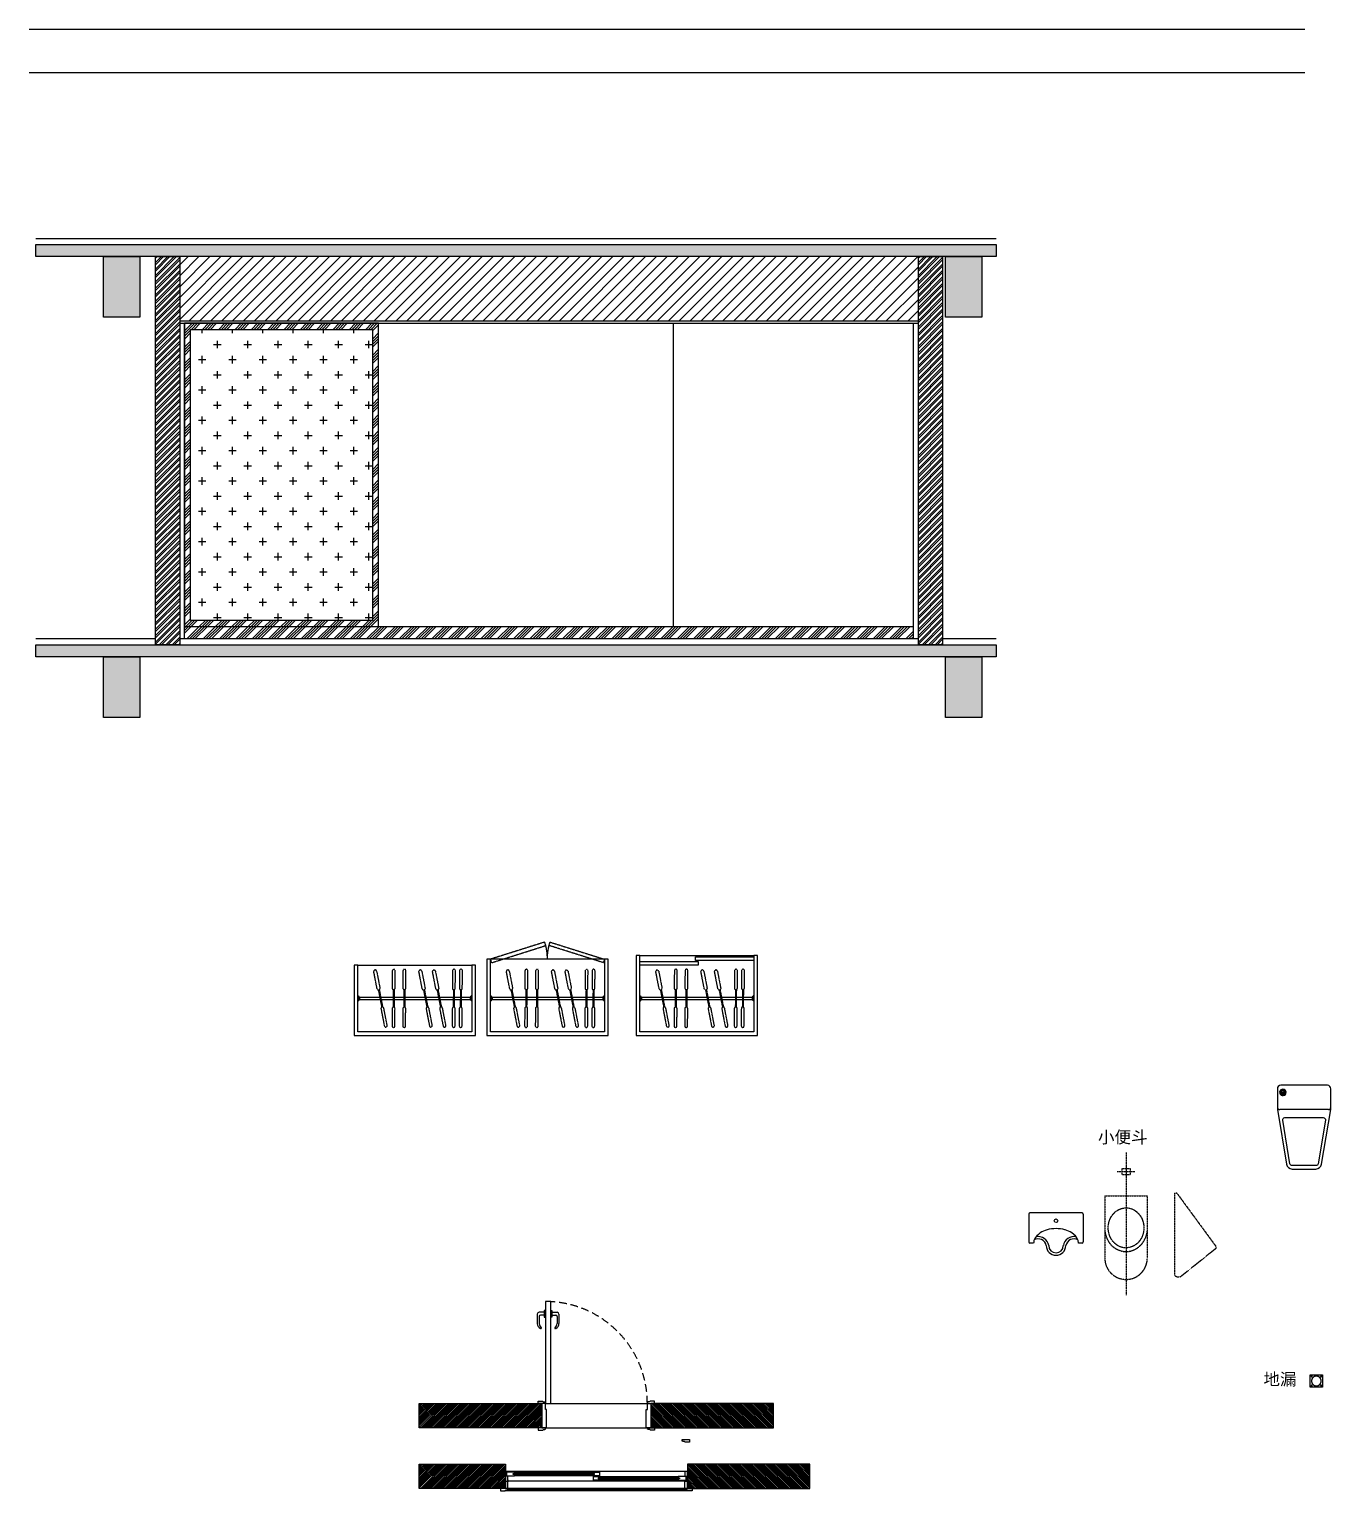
# Model space of a CAD drawing. Extents: x -153478 to 95136, y -45571 to 574449.
# Drawn here: x 72765 to 83495, y 12047 to 24097 of the extents above; entities that cross this region are included whole.
import ezdxf
from ezdxf.lldxf.tags import DXFTag

# ---------------------------------------------------------------- set-up
doc = ezdxf.new("R2010")
doc.units = 0
doc.header["$LTSCALE"] = 10
doc.header["$MEASUREMENT"] = 0
for name, pattern in [('DASH', [0.35, 0.25, -0.1]), ('DASHED', [19.05, 12.7, -6.35]), ('HIDDEN', [0.375, 0.25, -0.125]), ('HIDDEN2', [0.1875, 0.125, -0.0625]), ('HIDDENX2', [0.75, 0.5, -0.25])]:
    doc.linetypes.add(name, pattern=pattern)
doc.layers.get('0').update_dxf_attribs({"linetype": 'CONTINUOUS'})
for name, color, linetype in [('A 活动家具', 43, 'CONTINUOUS'), ('A 装饰完成面', 6, 'CONTINUOUS'), ('A填充', 148, 'CONTINUOUS'), ('A平面到顶', 30, 'CONTINUOUS'), ('A建筑墙体', 160, 'CONTINUOUS'), ('B杂物', 8, 'CONTINUOUS'), ('B门', 136, 'CONTINUOUS'), ('C地面固定物', 30, 'CONTINUOUS'), ('C地面造型', 150, 'CONTINUOUS'), ('D天花造型', 114, 'CONTINUOUS'), ('K地漏', 43, 'CONTINUOUS')]:
    doc.layers.add(name, color=color, linetype=linetype)
doc.styles.get("Standard").update_dxf_attribs({"font": 'simhei.ttf'})
doc.styles.add('中文说明', font='simhei.ttf')
tags = doc.linetypes.add('LED', pattern='A,12.7,-5.08,["LED",Standard,S=2.54,R=0,X=-2.54,Y=-1.27],-5.08', length=22.86).pattern_tags.tags
tags[6] = DXFTag(74, 10)
tags = doc.linetypes.add('T5', pattern='A,12.7,-5.08,["T5",Standard,S=2.54,R=0,X=-2.54,Y=-1.27],-5.08', length=22.86).pattern_tags.tags
tags[6] = DXFTag(74, 10)
pattern_1 = [(45, (214159.79, -549377.12), (-67.351921, 67.351921), []), (45, (214182.24, -549377.12), (-67.351921, 67.351921), []), (45, (214204.69, -549377.12), (-67.351921, 67.351921), []), (45, (214227.14, -549377.12), (-67.351921, 67.351921), [])]

# ---------------------------------------------------------------- blocks, each defined once
blk = doc.blocks.new('QBLOCK2009110311334111')
at = {"layer": 'K地漏', "color": 43, "linetype": 'HIDDENX2', "ltscale": 50}
blk.add_lwpolyline([(-50, -50), (50, -50), (50, 50), (-50, 50)], close=True, dxfattribs=at)
at = {"layer": 'K地漏', "color": 49, "linetype": 'HIDDENX2', "ltscale": 50}
for centre, radius in [((-39, 39), 4), ((0, 0), 40), ((39, 39), 4), ((-39, -39), 4), ((39, -39), 4)]:
    blk.add_circle(centre, radius, dxfattribs=at)
blk = doc.blocks.new('A$C056277C4')
at = {"color": 0, "linetype": 'ByBlock'}
blk.add_lwpolyline([(9, -29), (457, 113), (448, 141), (0, 0)], close=True, dxfattribs=at)
at = {"color": 148, "linetype": 'ByBlock'}
blk.add_arc((0, 0), 470, 0, 17.477, dxfattribs=at)
blk = doc.blocks.new('*U21')
at = {"layer": 'A 装饰完成面'}
for points in [[(76, 725), (76, 729), (76, 729), (40, 729), (40, 745), (4, 745), (4, 725), (0, 725), (0, 750), (80, 750), (80, 725), (80, 725)], [(4, -725), (4, -729), (4, -729), (40, -729), (40, -745), (76, -745), (76, -725), (80, -725), (80, -750), (0, -750), (0, -725), (0, -725)]]:
    blk.add_lwpolyline(points, close=True, dxfattribs=at)
at = {"layer": 'B门', "color": 136}
for p, q in [((7, 25), (7, 675)), ((37, 25), (37, 675)), ((43, -25), (43, -675)), ((73, -25), (73, -675))]:
    blk.add_line(p, q, dxfattribs=at)
at = {"layer": 'B门', "color": 148}
for p, q in [((18, 25), (18, 675)), ((26, 25), (26, 675)), ((54, -25), (54, -675)), ((62, -25), (62, -675))]:
    blk.add_line(p, q, dxfattribs=at)
at = {"layer": 'B门'}
for points in [[(26, 675), (26, 685), (18, 685), (18, 675), (7, 675), (7, 740), (37, 740), (37, 675)], [(26, 25), (26, 15), (18, 15), (18, 25), (7, 25), (7, -25), (37, -25), (37, 25)], [(54, -25), (54, -15), (62, -15), (62, -25), (73, -25), (73, 25), (43, 25), (43, -25)], [(54, -675), (54, -685), (62, -685), (62, -675), (73, -675), (73, -740), (43, -740), (43, -675)]]:
    blk.add_lwpolyline(points, close=True, dxfattribs=at)
at = {"layer": 'C地面固定物'}
for p, q in [((0, -725), (0, 725)), ((80, -725), (80, 725))]:
    blk.add_line(p, q, dxfattribs=at)
blk = doc.blocks.new('门把手01')
at = {"color": 8}
for p, q in [((-88, 103), (-88, 181)), ((-73, 123), (-73, 181)), ((75, 123), (75, 181)), ((90, 103), (90, 181)), ((-31, 88), (-73, 88)), ((-31, 113), (-63, 113)), ((33, 113), (65, 113)), ((33, 88), (75, 88))]:
    blk.add_line(p, q, dxfattribs=at)
for points in [[(-31, 73), (-31, 128), (-24, 128), (-24, 73)], [(33, 73), (33, 128), (26, 128), (26, 73)]]:
    blk.add_lwpolyline(points, close=True, dxfattribs=at)
for centre, radius, start, end in [((-38, 178), 50.5, 118.8609, 176.6301), ((-20, 176), 53.5, 132.2484, 174.3866), ((-63, 123), 10, 180, 270), ((-59, 219), 4.64, 312.2484, 132.2484), ((61, 219), 4.64, 47.7516, 227.7516), ((22, 176), 53.5, 5.6134, 47.7516), ((40, 178), 50.5, 3.3699, 61.1391), ((65, 123), 10, 270, 0), ((-73, 103), 15, 180, 270), ((75, 103), 15, 270, 0)]:
    blk.add_arc(centre, radius, start, end, dxfattribs=at)
blk = doc.blocks.new('门套1(可替换)')
at = {"layer": 'A 装饰完成面'}
blk.add_lwpolyline([(0, 0), (60, 0), (60, -20), (25, -20), (25, -20, 0.294316), (8, -14, -0.513708), (5, -13), (0, -13), (0, 0)], format="xyb", dxfattribs=at)
blk = doc.blocks.new('*U23')
at = {"layer": 'A 装饰完成面'}
for p, q in [((-30, 0), (-30, -200)), ((870, 0), (870, -200))]:
    blk.add_line(p, q, dxfattribs=at)
for points in [[(-30, -200), (10, -200), (10, -50), (0, -50), (0, 0), (-30, 0)], [(870, -200), (830, -200), (830, -50), (840, -50), (840, 0), (870, 0)]]:
    blk.add_lwpolyline(points, dxfattribs=at)
at = {"layer": 'B门'}
blk.add_lwpolyline([(0, 0), (45, 0), (45, 840), (0, 840)], close=True, dxfattribs=at)
at = {"layer": 'B门', "color": 8, "linetype": 'DASHED', "ltscale": 0.5}
blk.add_arc((0, 0), 840, 0, 90, dxfattribs=at)
at = {"layer": 'C地面造型'}
for p, q in [((0, 0), (840, 0)), ((0, -200), (830, -200))]:
    blk.add_line(p, q, dxfattribs=at)
at = {"layer": 'D天花造型'}
for p, q in [((0, 0), (840, 0)), ((0, -200), (830, -200))]:
    blk.add_line(p, q, dxfattribs=at)
at = {"layer": 'A 装饰完成面', "rotation": 180}
blk.add_blockref('门套1(可替换)', (0, 0), dxfattribs=at)
at = {"layer": 'A 装饰完成面', "xscale": -1, "rotation": 180}
blk.add_blockref('门套1(可替换)', (840, 0), dxfattribs=at)
at = {"layer": 'A 装饰完成面', "xscale": -1}
blk.add_blockref('门套1(可替换)', (0, -200), dxfattribs=at)
at = {"layer": 'A 装饰完成面'}
blk.add_blockref('门套1(可替换)', (840, -200), dxfattribs=at)
at = {"layer": 'B门', "rotation": 180}
blk.add_blockref('门把手01', (23, 840), dxfattribs=at)
blk = doc.blocks.new('*U22')
at = {"layer": 'A 装饰完成面'}
for points in [[(0, 0), (20, 0), (20, 60)], [(0, 0), (0, 60), (20, 60)], [(1500, 0), (1480, 0), (1480, 60)], [(1500, 0), (1500, 60), (1480, 60)]]:
    blk.add_lwpolyline(points, dxfattribs=at)
at = {"layer": 'D天花造型'}
for p, q in [((1480, 0), (20, 0)), ((1505, -20), (-5, -20))]:
    blk.add_line(p, q, dxfattribs=at)
at = {"layer": 'D天花造型', "color": 8}
blk.add_line((1480, -12.5), (20, -12.5), dxfattribs=at)
at = {"layer": 'A 装饰完成面', "xscale": -1}
blk.add_blockref('门套1(可替换)', (20, 0), dxfattribs=at)
at = {"layer": 'A 装饰完成面'}
blk.add_blockref('门套1(可替换)', (1480, 0), dxfattribs=at)
blk = doc.blocks.new('A$C65BF5C67')
at = {"layer": 'A 活动家具'}
for p, q in [((0, 340), (0, 110)), ((440, 350), (10, 350)), ((450, 340), (450, 110)), ((40, 100), (10, 100)), ((440, 100), (410, 100))]:
    blk.add_line(p, q, dxfattribs=at)
at = {"layer": 'A 活动家具', "color": 49}
blk.add_circle((225, 285), 15, dxfattribs=at)
at = {"layer": 'A 活动家具'}
for centre, radius, start, end in [((10, 340), 10, 90, 180), ((440, 340), 10, 0, 90), ((120, 100), 79.7, 159.8818, 180), ((77, 67), 68.9, 11.1563, 118.1675), ((373, 67), 68.9, 61.8325, 168.8437), ((330, 100), 79.7, 0, 20.1182), ((10, 110), 10, 180, 270), ((225, 80), 80, 180, 0), ((440, 110), 10, 270, 0)]:
    blk.add_arc(centre, radius, start, end, dxfattribs=at)
at = {"layer": 'A 活动家具', "color": 49}
for centre, radius, start, end in [((165, 74), 131, 122.5832, 156.1104), ((77, 67), 88.4, 8.3472, 101.1759), ((203, 17), 200, 105.039, 122.9694), ((225, -64), 284, 90, 105.039), ((225, -64), 284, 74.961, 90), ((373, 67), 88.4, 78.8241, 171.6528), ((247, 17), 200, 57.0306, 74.961), ((285, 74), 131, 23.8896, 57.4168), ((225, 80), 60, 180, 0)]:
    blk.add_arc(centre, radius, start, end, dxfattribs=at)
blk = doc.blocks.new('A$C60AC6A6D')
at = {"layer": 'A 活动家具'}
blk.add_lwpolyline([(28, 690, 0.428333), (0, 661), (0, 490), (76, 40, 0.366124), (123, 0), (317, 0, 0.366124), (364, 40), (440, 490), (440, 661, 0.415921), (412, 690)], format="xyb", close=True, dxfattribs=at)
blk.add_lwpolyline([(49, 632), (49, 604), (40, 604), (40, 632)], close=True, dxfattribs=at)
blk.add_lwpolyline([(421, 490), (19, 490)], dxfattribs=at)
blk.add_lwpolyline([(317, 28), (123, 28, -0.366124), (104, 44), (44, 402, -0.463996), (62, 424), (378, 424, -0.463996), (396, 402), (336, 44, -0.366124), (317, 28)], format="xyb", dxfattribs=at)
for centre, radius, start, end in [((45, 632), 26.5, 278.4409, 258.353), ((19, 509), 19, 180, 270), ((421, 509), 19, 270, 0)]:
    blk.add_arc(centre, radius, start, end, dxfattribs=at)
at = {"layer": 'A 活动家具', "color": 49}
for radius, start, end in [(21.5, 280.4282, 255.5854), (16.5, 283.6515, 251.0589), (11.5, 289.8201, 242.2041)]:
    blk.add_arc((45, 632), radius, start, end, dxfattribs=at)
blk = doc.blocks.new('A$C016866F2')
at = {"layer": 'A 活动家具', "color": 250, "linetype": 'DASH', "ltscale": 0.25}
for p, q in [((175, 1175), (175, 0)), ((102, 1020), (247, 1020))]:
    blk.add_line(p, q, dxfattribs=at)
at = {"layer": 'A 活动家具', "linetype": 'DASH', "ltscale": 0.25}
for p, q in [((140, 1045), (210, 1045)), ((140, 1045), (140, 995)), ((140, 995), (210, 995)), ((175, 1076), (175, 967)), ((210, 1045), (210, 995)), ((0, 820, 0), (350, 820, 0)), ((0, 820, 0), (0, 305, 0)), ((350, 820, 0), (350, 305, 0))]:
    blk.add_line(p, q, dxfattribs=at)
blk.add_arc((175, 305, 0), 175, 180, 0, dxfattribs=at)
blk.add_ellipse((175, 555, 0), major_axis=(0, -165), ratio=0.889244, dxfattribs=at)
blk.add_open_spline([(0, 528, 0), (1, 519, 0), (3, 511, 0), (7, 492, 0), (11, 482, 0), (19, 461, 0), (25, 452, 0), (36, 433, 0), (43, 424, 0), (58, 408, 0), (66, 401, 0), (83, 388, 0), (92, 382, 0), (111, 373, 0), (121, 369, 0), (141, 363, 0), (152, 361, 0), (166, 360, 0), (171, 360, 0), (175, 360, 0), (181, 360, 0), (188, 360, 0), (206, 362, 0), (219, 365, 0), (239, 373, 0), (248, 377, 0), (264, 386, 0), (272, 391, 0), (287, 403, 0), (294, 410, 0), (308, 425, 0), (315, 435, 0), (327, 454, 0), (332, 465, 0), (341, 487, 0), (344, 498, 0), (348, 515, 0), (349, 522, 0), (350, 528, 0)], degree=3, knots=[4.854736, 4.854736, 4.854736, 4.854736, 4.984295, 4.984295, 5.159633, 5.159633, 5.334972, 5.334972, 5.510311, 5.510311, 5.685649, 5.685649, 5.860988, 5.860988, 6.036326, 6.036326, 6.211665, 6.211665, 6.283185, 6.283185, 6.283185, 6.387538, 6.387538, 6.596243, 6.596243, 6.750378, 6.750378, 6.904512, 6.904512, 7.058647, 7.058647, 7.244326, 7.244326, 7.430006, 7.430006, 7.615685, 7.615685, 7.711645, 7.711645, 7.711645, 7.711645], dxfattribs=at)
blk = doc.blocks.new('A$C2CEC4E05')
at = {"layer": 'A 活动家具', "linetype": 'DASH', "ltscale": 0.25}
for p, q in [((0, 690), (0, 25)), ((0, 690), (10, 690)), ((26, 682), (344, 248)), ((343, 234), (57, 5)), ((25, 0), (41, 0))]:
    blk.add_line(p, q, dxfattribs=at)
for centre, radius, start, end in [((10, 670), 20, 36.2538, 90), ((336, 242), 10, 308.6598, 36.2538), ((25, 25), 25, 180, 270), ((41, 25), 25, 270, 308.6598)]:
    blk.add_arc(centre, radius, start, end, dxfattribs=at)

msp = doc.modelspace()

# ---------------------------------------------------------------- hatches: boundary and pattern name
at = {"linetype": 'ByBlock'}
h = msp.add_hatch(dxfattribs=at)
h.set_pattern_fill('ANSI31', color=148, scale=40)
h.set_pattern_definition([(45, (214159.79, -549377.12), (-44.9012806, 44.9012806), [])])
h.paths.add_polyline_path([(80095.2, 22222.6), (74005.7, 22222.6), (74005.7, 21692.6), (80095.2, 21692.6)])
h = msp.add_hatch()
h.set_pattern_fill('ANSI34', color=148, scale=10)
h.set_pattern_definition(pattern_1)
h.paths.add_polyline_path([(75644.9, 21672.6), (74045.7, 21672.6), (74045.7, 19172.6), (75644.9, 19172.6)])
h.paths.add_polyline_path([(75594.9, 19222.6), (74095.7, 19222.6), (74095.7, 21622.6), (75594.9, 21622.6)], flags=16)
h = msp.add_hatch()
h.set_pattern_fill('CROSS', color=148, scale=500)
h.set_pattern_definition([(0, (214159.79, -549377.12), (125, 125), [62.5, -187.5]), (90, (214191.04, -549408.37), (-125, 125), [62.5, -187.5])])
h.paths.add_polyline_path([(75594.9, 19222.6), (74095.7, 19222.6), (74095.7, 21622.6), (75594.9, 21622.6)])
h = msp.add_hatch()
h.set_pattern_fill('ANSI34', color=148, scale=10)
h.set_pattern_definition(pattern_1)
h.paths.add_polyline_path([(80055.2, 19172.6), (74045.7, 19172.6), (74045.7, 19072.6), (80055.2, 19072.6)])
at = {"layer": 'A填充'}
h = msp.add_hatch(dxfattribs=at)
h.set_pattern_fill('ANSI32', color=148, scale=100)
h.set_pattern_definition([(45, (214159.792, -550448.484), (-26.5165043, 26.5165043), []), (45, (214177.47, -550448.484), (-26.5165043, 26.5165043), [])])
h.paths.add_polyline_path([(73805.7, 22222.6), (74005.7, 22222.6), (74005.7, 19022.6), (73805.7, 19022.6)])
h = msp.add_hatch(dxfattribs=at)
h.set_pattern_fill('ANSI32', color=148, scale=100)
h.set_pattern_definition([(45, (220449.307, -550448.484), (-26.5165043, 26.5165043), []), (45, (220466.985, -550448.484), (-26.5165043, 26.5165043), [])])
h.paths.add_polyline_path([(80095.2, 22222.6), (80295.2, 22222.6), (80295.2, 19022.6), (80095.2, 19022.6)])
h = msp.add_hatch(dxfattribs=at)
h.set_pattern_fill('_USER', color=256, scale=10, angle=45, style=0, pattern_type=0)
h.set_pattern_definition([(45, (75581.186, 12466.758), (-7.07107, 7.07107), [])])
h.paths.add_polyline_path([(75981.2, 12766.8), (76990.9, 12766.8), (76990.9, 12566.8), (75981.2, 12566.8)])
h = msp.add_hatch(dxfattribs=at)
h.set_pattern_fill('_USER', color=256, scale=10, angle=45, style=0, pattern_type=0)
h.set_pattern_definition([(135, (79300.687, 12466.758), (7.07107, 7.07107), [])])
h.paths.add_polyline_path([(78900.7, 12766.8), (77890.9, 12766.8), (77890.9, 12566.8), (78900.7, 12566.8)])
h = msp.add_hatch(dxfattribs=at)
h.set_pattern_fill('_USER', color=256, scale=10, angle=45, style=0, pattern_type=0)
h.set_pattern_definition([(45, (75581.186, 11966.758), (-7.07107, 7.07107), [])])
h.paths.add_polyline_path([(75981.2, 12266.8), (76690.9, 12266.8), (76690.9, 12066.8), (75981.2, 12066.8)])
h = msp.add_hatch(dxfattribs=at)
h.set_pattern_fill('_USER', color=256, scale=10, angle=45, style=0, pattern_type=0)
h.set_pattern_definition([(135, (79600.687, 11966.758), (7.07107, 7.07107), [])])
h.paths.add_polyline_path([(79200.7, 12266.8), (78190.9, 12266.8), (78190.9, 12066.8), (79200.7, 12066.8)])
at = {"layer": 'A建筑墙体'}
h = msp.add_hatch(color=8, dxfattribs=at)
h.dxf.hatch_style = 1
h.paths.add_polyline_path([(72818.5, 22322.6), (80735.7, 22322.6), (80735.7, 22222.6), (72818.5, 22222.6)])
h = msp.add_hatch(color=8, dxfattribs=at)
h.dxf.hatch_style = 1
h.paths.add_polyline_path([(73378.5, 22222.6), (73678.5, 22222.6), (73678.5, 21722.6), (73378.5, 21722.6)])
h = msp.add_hatch(color=8, dxfattribs=at)
h.dxf.hatch_style = 1
h.paths.add_polyline_path([(80318.6, 22222.6), (80618.6, 22222.6), (80618.6, 21722.6), (80318.6, 21722.6)])
h = msp.add_hatch(color=8, dxfattribs=at)
h.dxf.hatch_style = 1
h.paths.add_polyline_path([(72818.5, 19022.6), (80735.7, 19022.6), (80735.7, 18922.6), (72818.5, 18922.6)])
h = msp.add_hatch(color=8, dxfattribs=at)
h.dxf.hatch_style = 1
h.paths.add_polyline_path([(73378.5, 18922.6), (73678.5, 18922.6), (73678.5, 18422.6), (73378.5, 18422.6)])
h = msp.add_hatch(color=8, dxfattribs=at)
h.dxf.hatch_style = 1
h.paths.add_polyline_path([(80318.6, 18922.6), (80618.6, 18922.6), (80618.6, 18422.6), (80318.6, 18422.6)])

# ---------------------------------------------------------------- linework, layer by layer
at = {"color": 1, "linetype": 'T5', "ltscale": 0.025}
msp.add_line((72765.4, 24097.4), (83280.3, 24097.4), dxfattribs=at)
at = {"color": 1, "linetype": 'LED', "ltscale": 0.025}
msp.add_line((72765.4, 23740.6), (83280.3, 23740.6), dxfattribs=at)
at = {"color": 136}
msp.add_line((74005.7, 21692.6), (80095.2, 21692.6), dxfattribs=at)
at = {"color": 160}
msp.add_line((74005.7, 21672.6), (80095.2, 21672.6), dxfattribs=at)
at = {"color": 30}
for p, q in [((78076, 19172.6), (78076, 21672.6)), ((74045.7, 19172.6), (80055.2, 19172.6))]:
    msp.add_line(p, q, dxfattribs=at)
msp.add_lwpolyline([(75644.9, 21672.6), (74045.7, 21672.6), (74045.7, 19172.6), (75644.9, 19172.6)], close=True, dxfattribs=at)
at = {"color": 136}
msp.add_lwpolyline([(75594.9, 19222.6), (74095.7, 19222.6), (74095.7, 21622.6), (75594.9, 21622.6)], close=True, dxfattribs=at)
at = {"layer": 'A 装饰完成面', "color": 6}
for p, q in [((74045.7, 19072.6), (74045.7, 21672.6)), ((80055.2, 19072.6), (80055.2, 21672.6))]:
    msp.add_line(p, q, dxfattribs=at)
at = {"layer": 'A平面到顶'}
for p, q in [((77507.3, 16429.5), (76567.3, 16429.5)), ((77799, 16459.5), (78739, 16459.5)), ((75474, 16379.5), (76414, 16379.5))]:
    msp.add_line(p, q, dxfattribs=at)
for points in [[(77507.3, 15829.5), (76567.3, 15829.5), (76567.3, 16429.5), (76537.3, 16429.5), (76537.3, 15799.5), (77537.3, 15799.5), (77537.3, 16429.5), (77507.3, 16429.5)], [(78739, 15829.5), (77799, 15829.5), (77799, 16459.5), (77769, 16459.5), (77769, 15799.5), (78769, 15799.5), (78769, 16459.5), (78739, 16459.5)], [(76414, 15829.5), (75474, 15829.5), (75474, 16379.5), (75444, 16379.5), (75444, 15799.5), (76444, 15799.5), (76444, 16379.5), (76414, 16379.5)]]:
    msp.add_lwpolyline(points, close=True, dxfattribs=at)
at = {"layer": 'A建筑墙体', "color": 160}
for p, q in [((72818.5, 22372.6), (80735.7, 22372.6)), ((72818.5, 19072.6), (73805.7, 19072.6)), ((74005.7, 19072.6), (80095.2, 19072.6)), ((80295.2, 19072.6), (80735.7, 19072.6))]:
    msp.add_line(p, q, dxfattribs=at)
for points in [[(72818.5, 22322.6), (80735.7, 22322.6), (80735.7, 22222.6), (72818.5, 22222.6)], [(73805.7, 22222.6), (74005.7, 22222.6), (74005.7, 19022.6), (73805.7, 19022.6)], [(80095.2, 22222.6), (80295.2, 22222.6), (80295.2, 19022.6), (80095.2, 19022.6)], [(80318.6, 22222.6), (80618.6, 22222.6), (80618.6, 21722.6), (80318.6, 21722.6)], [(72818.5, 19022.6), (80735.7, 19022.6), (80735.7, 18922.6), (72818.5, 18922.6)], [(80318.6, 18922.6), (80618.6, 18922.6), (80618.6, 18422.6), (80318.6, 18422.6)]]:
    msp.add_lwpolyline(points, close=True, dxfattribs=at)
at = {"layer": 'A建筑墙体'}
for points in [[(73378.5, 22222.6), (73678.5, 22222.6), (73678.5, 21722.6), (73378.5, 21722.6)], [(73378.5, 18922.6), (73678.5, 18922.6), (73678.5, 18422.6), (73378.5, 18422.6)]]:
    msp.add_lwpolyline(points, close=True, dxfattribs=at)
for points in [[(75981.2, 12766.8), (76990.9, 12766.8), (76990.9, 12566.8), (75981.2, 12566.8), (75981.2, 12766.8)], [(78900.7, 12766.8), (77890.9, 12766.8), (77890.9, 12566.8), (78900.7, 12566.8), (78900.7, 12766.8)], [(75981.2, 12266.8), (76690.9, 12266.8), (76690.9, 12066.8), (75981.2, 12066.8), (75981.2, 12266.8)], [(79200.7, 12266.8), (78190.9, 12266.8), (78190.9, 12066.8), (79200.7, 12066.8), (79200.7, 12266.8)]]:
    msp.add_lwpolyline(points, dxfattribs=at)
at = {"layer": 'B杂物', "linetype": 'HIDDEN', "ltscale": 0.5}
for p, q in [((75474, 16126.6), (75480.4, 16126.6)), ((75474, 16086), (75480.4, 16086)), ((75480.4, 16126.6), (75480.4, 16086)), ((75487.2, 16117.7), (75487.2, 16095)), ((75487.2, 16116.3, 0), (76400.7, 16116.3, 0)), ((75487.2, 16096.3, 0), (76400.7, 16096.3, 0)), ((76400.7, 16117.7), (76400.7, 16095)), ((76414, 16126.6), (76407.5, 16126.6)), ((76407.5, 16126.6), (76407.5, 16086)), ((76414, 16086), (76407.5, 16086)), ((76567.3, 16126.6), (76573.8, 16126.6)), ((76567.3, 16086), (76573.8, 16086)), ((76573.8, 16126.6), (76573.8, 16086)), ((76580.5, 16117.7), (76580.5, 16095)), ((76580.5, 16116.3, 0), (77494.1, 16116.3, 0)), ((76580.5, 16096.3, 0), (77494.1, 16096.3, 0)), ((77494.1, 16117.7), (77494.1, 16095)), ((77507.3, 16126.6), (77500.9, 16126.6)), ((77500.9, 16126.6), (77500.9, 16086)), ((77507.3, 16086), (77500.9, 16086)), ((77799, 16126.6, 0), (77805.5, 16126.6, 0)), ((77799, 16086, 0), (77805.5, 16086, 0)), ((77805.5, 16126.6, 0), (77805.5, 16086, 0)), ((77812.2, 16117.7, 0), (77812.2, 16095, 0)), ((77812.2, 16116.3, 0), (78725.8, 16116.3, 0)), ((77812.2, 16096.3, 0), (78725.8, 16096.3, 0)), ((78725.8, 16117.7, 0), (78725.8, 16095, 0)), ((78739, 16126.6, 0), (78732.6, 16126.6, 0)), ((78732.6, 16126.6, 0), (78732.6, 16086, 0)), ((78739, 16086, 0), (78732.6, 16086, 0))]:
    msp.add_line(p, q, dxfattribs=at)
at = {"layer": 'B杂物', "linetype": 'HIDDEN', "ltscale": 0.5, "elevation": 0}
for points in [[(75657, 16188.7, -0.894978), (75633.5, 16184.1), (75633.5, 16184.1), (75605.7, 16327.7), (75605.7, 16327.7, -0.894978), (75629.1, 16332.3), (75629.1, 16332.3), (75657, 16188.7)], [(75781.6, 16189.3), (75781.6, 16189.3), (75782.5, 16335.5), (75782.5, 16335.5, 0.894978), (75758.5, 16335.6), (75758.5, 16335.6), (75757.7, 16189.4), (75757.7, 16189.4, 0.894978)], [(75869.7, 16189.3), (75869.7, 16189.3), (75870.5, 16335.5), (75870.5, 16335.5, 0.894978), (75846.6, 16335.6), (75846.6, 16335.6), (75845.8, 16189.4), (75845.8, 16189.4, 0.894978)], [(76029.1, 16188.7, -0.894978), (76005.6, 16184.1), (76005.6, 16184.1), (75977.7, 16327.7), (75977.7, 16327.7, -0.894978), (76001.2, 16332.3), (76001.2, 16332.3), (76029.1, 16188.7)], [(76141.3, 16188.7, -0.894978), (76117.8, 16184.1), (76117.8, 16184.1), (76089.9, 16327.7), (76089.9, 16327.7, -0.894978), (76113.4, 16332.3), (76113.4, 16332.3), (76141.3, 16188.7)], [(76277.8, 16189.3), (76277.8, 16189.3), (76278.6, 16335.5), (76278.6, 16335.5, 0.894978), (76254.7, 16335.6), (76254.7, 16335.6), (76253.8, 16189.4), (76253.8, 16189.4, 0.894978)], [(76335.6, 16189.3), (76335.6, 16189.3), (76336.4, 16335.5), (76336.4, 16335.5, 0.894978), (76312.5, 16335.6), (76312.5, 16335.6), (76311.7, 16189.4), (76311.7, 16189.4, 0.894978)], [(76750.4, 16188.7, -0.894978), (76726.9, 16184.1), (76726.9, 16184.1), (76699, 16327.7), (76699, 16327.7, -0.894978), (76722.5, 16332.3), (76722.5, 16332.3), (76750.4, 16188.7)], [(76875, 16189.3), (76875, 16189.3), (76875.8, 16335.5), (76875.8, 16335.5, 0.894978), (76851.9, 16335.6), (76851.9, 16335.6), (76851.1, 16189.4), (76851.1, 16189.4, 0.894978)], [(76963, 16189.3), (76963, 16189.3), (76963.9, 16335.5), (76963.9, 16335.5, 0.894978), (76939.9, 16335.6), (76939.9, 16335.6), (76939.1, 16189.4), (76939.1, 16189.4, 0.894978)], [(77122.4, 16188.7, -0.894978), (77098.9, 16184.1), (77098.9, 16184.1), (77071.1, 16327.7), (77071.1, 16327.7, -0.894978), (77094.6, 16332.3), (77094.6, 16332.3), (77122.4, 16188.7)], [(77234.6, 16188.7, -0.894978), (77211.1, 16184.1), (77211.1, 16184.1), (77183.2, 16327.7), (77183.2, 16327.7, -0.894978), (77206.7, 16332.3), (77206.7, 16332.3), (77234.6, 16188.7)], [(77371.1, 16189.3), (77371.1, 16189.3), (77371.9, 16335.5), (77371.9, 16335.5, 0.894978), (77348, 16335.6), (77348, 16335.6), (77347.2, 16189.4), (77347.2, 16189.4, 0.894978)], [(77429, 16189.3), (77429, 16189.3), (77429.8, 16335.5), (77429.8, 16335.5, 0.894978), (77405.8, 16335.6), (77405.8, 16335.6), (77405, 16189.4), (77405, 16189.4, 0.894978)], [(77982.1, 16188.7, -0.894978), (77958.6, 16184.1), (77958.6, 16184.1), (77930.7, 16327.7), (77930.7, 16327.7, -0.894978), (77954.2, 16332.3), (77954.2, 16332.3), (77982.1, 16188.7)], [(78106.7, 16189.3), (78106.7, 16189.3), (78107.5, 16335.5), (78107.5, 16335.5, 0.894978), (78083.6, 16335.6), (78083.6, 16335.6), (78082.8, 16189.4), (78082.8, 16189.4, 0.894978)], [(78194.8, 16189.3), (78194.8, 16189.3), (78195.6, 16335.5), (78195.6, 16335.5, 0.894978), (78171.6, 16335.6), (78171.6, 16335.6), (78170.8, 16189.4), (78170.8, 16189.4, 0.894978)], [(78354.1, 16188.7, -0.894978), (78330.7, 16184.1), (78330.7, 16184.1), (78302.8, 16327.7), (78302.8, 16327.7, -0.894978), (78326.3, 16332.3), (78326.3, 16332.3), (78354.1, 16188.7)], [(78466.3, 16188.7, -0.894978), (78442.8, 16184.1), (78442.8, 16184.1), (78415, 16327.7), (78415, 16327.7, -0.894978), (78438.4, 16332.3), (78438.4, 16332.3), (78466.3, 16188.7)], [(78602.8, 16189.3), (78602.8, 16189.3), (78603.7, 16335.5), (78603.7, 16335.5, 0.894978), (78579.7, 16335.6), (78579.7, 16335.6), (78578.9, 16189.4), (78578.9, 16189.4, 0.894978)], [(78660.7, 16189.3), (78660.7, 16189.3), (78661.5, 16335.5), (78661.5, 16335.5, 0.894978), (78637.6, 16335.6), (78637.6, 16335.6), (78636.7, 16189.4), (78636.7, 16189.4, 0.894978)]]:
    msp.add_lwpolyline(points, format="xyb", close=True, dxfattribs=at)
for points in [[(75643.5, 16175.2), (75670.9, 16034.2)], [(75651.1, 16176.6), (75678.4, 16035.7)], [(75765.8, 16178.6), (75765, 16035.1)], [(75773.5, 16178.6), (75772.7, 16035)], [(75853.8, 16178.6), (75853, 16035.1)], [(75861.5, 16178.6), (75860.7, 16035)], [(76015.6, 16175.2), (76043, 16034.2)], [(76023.1, 16176.6), (76050.5, 16035.7)], [(76127.8, 16175.2), (76155.1, 16034.2)], [(76135.3, 16176.6), (76162.7, 16035.7)], [(76261.9, 16178.6), (76261.1, 16035.1)], [(76269.6, 16178.6), (76268.8, 16035)], [(76319.8, 16178.6), (76318.9, 16035.1)], [(76327.4, 16178.6), (76326.6, 16035)], [(76736.9, 16175.2), (76764.3, 16034.2)], [(76744.4, 16176.6), (76771.8, 16035.7)], [(76859.1, 16178.6), (76858.3, 16035.1)], [(76866.8, 16178.6), (76866, 16035)], [(76947.2, 16178.6), (76946.4, 16035.1)], [(76954.9, 16178.6), (76954.1, 16035)], [(77109, 16175.2), (77136.3, 16034.2)], [(77116.5, 16176.6), (77143.9, 16035.7)], [(77221.1, 16175.2), (77248.5, 16034.2)], [(77228.7, 16176.6), (77256, 16035.7)], [(77355.3, 16178.6), (77354.5, 16035.1)], [(77362.9, 16178.6), (77362.1, 16035)], [(77413.1, 16178.6), (77412.3, 16035.1)], [(77420.8, 16178.6), (77420, 16035)], [(77968.6, 16175.2), (77996, 16034.2)], [(77976.1, 16176.6), (78003.5, 16035.7)], [(78090.9, 16178.6), (78090.1, 16035.1)], [(78098.5, 16178.6), (78097.7, 16035)], [(78178.9, 16178.6), (78178.1, 16035.1)], [(78186.6, 16178.6), (78185.8, 16035)], [(78340.7, 16175.2), (78368, 16034.2)], [(78348.2, 16176.6), (78375.6, 16035.7)], [(78452.8, 16175.2), (78480.2, 16034.2)], [(78460.4, 16176.6), (78487.7, 16035.7)], [(78587, 16178.6), (78586.2, 16035.1)], [(78594.6, 16178.6), (78593.8, 16035)], [(78644.8, 16178.6), (78644, 16035.1)], [(78652.5, 16178.6), (78651.7, 16035)]]:
    msp.add_lwpolyline(points, dxfattribs=at)
for points in [[(75692.8, 15878.6, 0.9304148), (75716.3, 15883.5), (75688.5, 16026.7), (75688.5, 16026.7, 0.894978), (75665, 16022.2), (75665, 16022.2), (75692.8, 15878.6)], [(75756, 15877.9, 0.894978), (75779.9, 15878), (75780.7, 16024.3), (75780.7, 16024.3, 0.894978), (75756.8, 16024.4), (75756.8, 16024.4), (75756, 15878.2)], [(75844, 15877.9, 0.894978), (75868, 15878), (75868.8, 16024.3), (75868.8, 16024.3, 0.894978), (75844.8, 16024.4), (75844.8, 16024.4), (75844, 15878.2)], [(76064.9, 15878.6, 0.9304148), (76088.3, 15883.5), (76060.5, 16026.7), (76060.5, 16026.7, 0.894978), (76037, 16022.2), (76037, 16022.2), (76064.9, 15878.6)], [(76177.1, 15878.6, 0.9304148), (76200.5, 15883.5), (76172.7, 16026.7), (76172.7, 16026.7, 0.894978), (76149.2, 16022.2), (76149.2, 16022.2), (76177.1, 15878.6)], [(76252.1, 15877.9, 0.894978), (76276, 15878), (76276.9, 16024.3), (76276.9, 16024.3, 0.894978), (76252.9, 16024.4), (76252.9, 16024.4), (76252.1, 15878.2)], [(76309.9, 15877.9, 0.894978), (76333.9, 15878), (76334.7, 16024.3), (76334.7, 16024.3, 0.894978), (76310.8, 16024.4), (76310.8, 16024.4), (76309.9, 15878.2)], [(76786.2, 15878.6, 0.9304148), (76809.6, 15883.5), (76781.8, 16026.7), (76781.8, 16026.7, 0.894978), (76758.3, 16022.2), (76758.3, 16022.2), (76786.2, 15878.6)], [(76849.3, 15877.9, 0.894978), (76873.3, 15878), (76874.1, 16024.3), (76874.1, 16024.3, 0.894978), (76850.2, 16024.4), (76850.2, 16024.4), (76849.3, 15878.2)], [(76937.4, 15877.9, 0.894978), (76961.3, 15878), (76962.1, 16024.3), (76962.1, 16024.3, 0.894978), (76938.2, 16024.4), (76938.2, 16024.4), (76937.4, 15878.2)], [(77158.3, 15878.6, 0.9304148), (77181.7, 15883.5), (77153.9, 16026.7), (77153.9, 16026.7, 0.894978), (77130.4, 16022.2), (77130.4, 16022.2), (77158.3, 15878.6)], [(77270.4, 15878.6, 0.9304148), (77293.8, 15883.5), (77266, 16026.7), (77266, 16026.7, 0.894978), (77242.6, 16022.2), (77242.6, 16022.2), (77270.4, 15878.6)], [(77345.5, 15877.9, 0.894978), (77369.4, 15878), (77370.2, 16024.3), (77370.2, 16024.3, 0.894978), (77346.3, 16024.4), (77346.3, 16024.4), (77345.5, 15878.2)], [(77403.3, 15877.9, 0.894978), (77427.2, 15878), (77428, 16024.3), (77428, 16024.3, 0.894978), (77404.1, 16024.4), (77404.1, 16024.4), (77403.3, 15878.2)], [(78017.9, 15878.6, 0.9304148), (78041.3, 15883.5), (78013.5, 16026.7), (78013.5, 16026.7, 0.894978), (77990, 16022.2), (77990, 16022.2), (78017.9, 15878.6)], [(78081, 15877.9, 0.894978), (78105, 15878), (78105.8, 16024.3), (78105.8, 16024.3, 0.894978), (78081.9, 16024.4), (78081.9, 16024.4), (78081, 15878.2)], [(78169.1, 15877.9, 0.894978), (78193, 15878), (78193.8, 16024.3), (78193.8, 16024.3, 0.894978), (78169.9, 16024.4), (78169.9, 16024.4), (78169.1, 15878.2)], [(78390, 15878.6, 0.9304148), (78413.4, 15883.5), (78385.6, 16026.7), (78385.6, 16026.7, 0.894978), (78362.1, 16022.2), (78362.1, 16022.2), (78390, 15878.6)], [(78502.1, 15878.6, 0.9304148), (78525.6, 15883.5), (78497.8, 16026.7), (78497.8, 16026.7, 0.894978), (78474.3, 16022.2), (78474.3, 16022.2), (78502.1, 15878.6)], [(78577.2, 15877.9, 0.894978), (78601.1, 15878), (78601.9, 16024.3), (78601.9, 16024.3, 0.894978), (78578, 16024.4), (78578, 16024.4), (78577.2, 15878.2)], [(78635, 15877.9, 0.894978), (78658.9, 15878), (78659.7, 16024.3), (78659.7, 16024.3, 0.894978), (78635.8, 16024.4), (78635.8, 16024.4), (78635, 15878.2)]]:
    msp.add_lwpolyline(points, format="xyb", dxfattribs=at)
at = {"layer": 'B杂物', "linetype": 'HIDDEN', "ltscale": 0.5}
for centre, start, end in [((75491.9, 16128.3), 188.25101, 246.16327), ((75491.9, 16084.4), 113.83673, 171.74899), ((76396.1, 16128.3), 293.83673, 351.74899), ((76396.1, 16084.4), 8.25101, 66.16327), ((76585.2, 16128.3), 188.25101, 246.16327), ((76585.2, 16084.4), 113.83673, 171.74899), ((77489.4, 16128.3), 293.83673, 351.74899), ((77489.4, 16084.4), 8.25101, 66.16327), ((77816.9, 16128.3, 0), 188.25101, 246.16327), ((77816.9, 16084.4, 0), 113.83673, 171.74899), ((78721.1, 16128.3, 0), 293.83673, 351.74899), ((78721.1, 16084.4, 0), 8.25101, 66.16327)]:
    msp.add_arc(centre, 11.6, start, end, dxfattribs=at)
at = {"layer": 'B门'}
for points in [[(78279, 16379.5), (77799, 16379.5), (77799, 16409.5), (78279, 16409.5)], [(78739, 16419.5), (78259, 16419.5), (78259, 16449.5), (78739, 16449.5)]]:
    msp.add_lwpolyline(points, close=True, dxfattribs=at)

# ---------------------------------------------------------------- block references
msp.add_blockref('*U23', (77020.9, 12766.8))
at = {"color": 1, "xscale": -1, "rotation": 90}
msp.add_blockref('*U21', (77440.9, 12206.8), dxfattribs=at)
at = {"color": 1}
msp.add_blockref('*U22', (76690.9, 12066.8), dxfattribs=at)
at = {"layer": 'A 活动家具'}
msp.add_blockref('A$C60AC6A6D', (83054.8, 14699.7), dxfattribs=at)
at = {"layer": 'A 活动家具', "linetype": 'DASH', "ltscale": 0.25}
for name, p in [('A$C016866F2', (81632.3, 13659.5)), ('A$C2CEC4E05', (82205.8, 13811.3))]:
    msp.add_blockref(name, p, dxfattribs=at)
at = {"layer": 'A 装饰完成面'}
msp.add_blockref('门套1(可替换)', (78147.5, 12468.2), dxfattribs=at)
at = {"layer": 'B门', "linetype": 'HIDDEN2'}
msp.add_blockref('A$C056277C4', (76567.3, 16429.5), dxfattribs=at)
at = {"layer": 'B门', "linetype": 'HIDDEN2', "xscale": -1}
msp.add_blockref('A$C056277C4', (77507.3, 16429.5), dxfattribs=at)
at = {"layer": 'K地漏'}
msp.add_blockref('A$C65BF5C67', (81005.1, 13988.2), dxfattribs=at)
at = {"layer": 'K地漏', "extrusion": (0, 0, -1), "zscale": -1, "rotation": 90}
msp.add_blockref('QBLOCK2009110311334111', (-83376.4, 12951.8), dxfattribs=at)

# ---------------------------------------------------------------- texts
at = {"color": 1, "char_height": 100, "width": 634.527, "attachment_point": 1, "style": '中文说明'}
for s, insert in [('{\\fPMingLiU|b0|i0|c134|p18;小便斗}', (81575.9, 15012.6)), ('{\\fPMingLiU|b0|i0|c134|p18;地漏}', (82939.8, 13017))]:
    msp.add_mtext(s, dxfattribs=dict(at, insert=insert))

doc.saveas('drawing.dxf')
